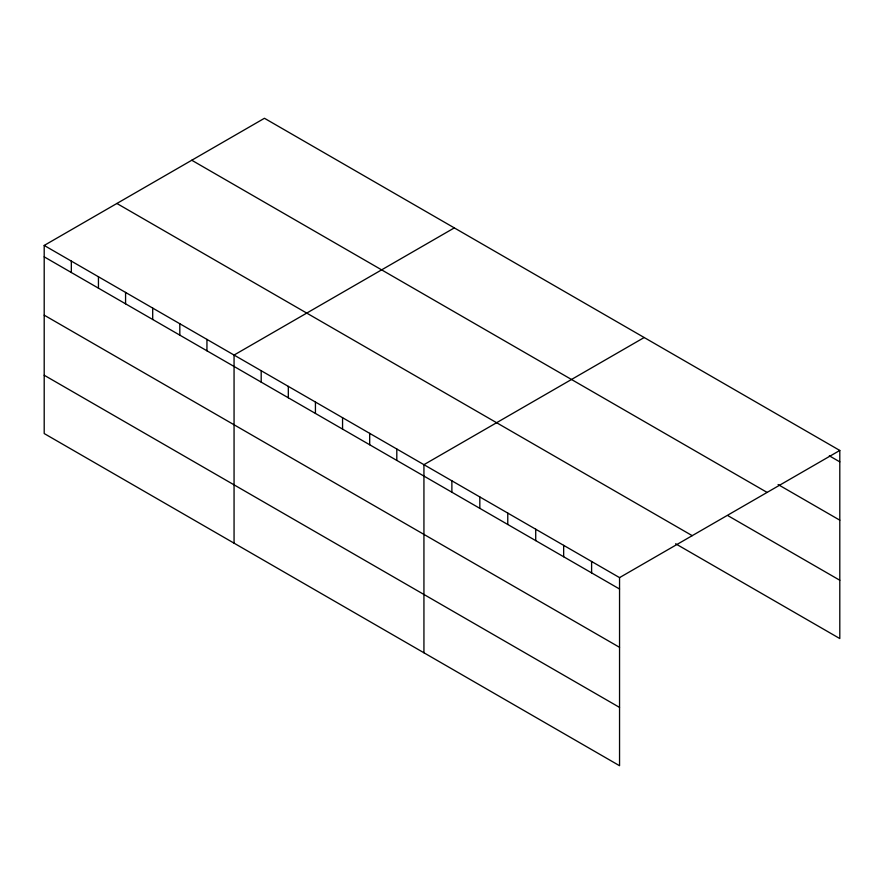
<?xml version="1.0" encoding="UTF-8"?>
<svg xmlns="http://www.w3.org/2000/svg" width="884" height="884" viewBox="0 0 884 884"><rect width="100%" height="100%" fill="white"/><g stroke="black" fill="none" stroke-linecap="round" stroke-linejoin="round"><path stroke-width="1.33" d="M619.551 647.331L619.551 577.617L44.2 245.443L44.2 433.547L619.551 765.721L619.551 647.331L44.2 315.157M675.619 543.77L839.8 638.557L839.8 450.453L264.449 118.279L44.2 245.443M454.321 227.895L234.061 355.059L234.061 543.163M644.182 337.522L423.933 464.675L423.933 652.779M619.551 577.617L839.8 450.453M829.325 455.812L839.8 461.868M778.086 484.543L839.8 520.179M191.773 160.247L767.113 492.421M728.018 515.715L839.8 580.247M116.887 203.475L692.227 535.66M44.2 256.846L619.551 589.02M44.2 375.236L619.551 707.41M591.606 561.484L591.606 572.887M563.661 545.351L563.661 556.754M535.715 529.218L535.715 540.621M507.77 513.085L507.77 524.488M479.824 496.952L479.824 508.355M451.879 480.808L451.879 492.222M396.805 449.017L396.805 460.42M369.689 433.359L369.689 444.762M342.561 417.701L342.561 429.105M315.433 402.043L315.433 413.447M288.317 386.374L288.317 397.789M261.189 370.716L261.189 382.131M206.944 339.401L206.944 350.804M179.817 323.743L179.817 335.147M152.7 308.085L152.7 319.489M125.572 292.416L125.572 303.831M98.444 276.758L98.444 288.173M71.328 261.1L71.328 272.504"/></g></svg>
